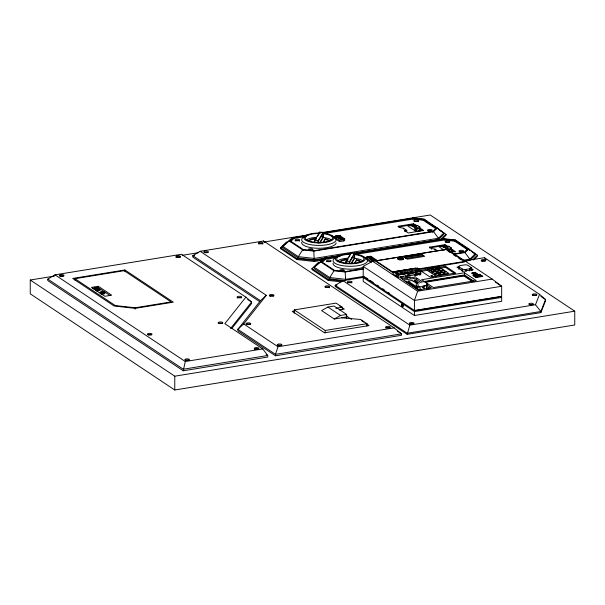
<?xml version="1.0" encoding="UTF-8"?>
<svg xmlns="http://www.w3.org/2000/svg" width="605" height="605" viewBox="0 0 605 605"><rect width="100%" height="100%" fill="white"/><g stroke="black" fill="none" stroke-linecap="round" stroke-linejoin="round"><path stroke-width="0.91" d="M401.531 304.746C403.452 300.36 403.149 311.303 401.531 304.746L403.293 304.459M323.297 233.712A13.65 4.492 0 0 1 332.311 238.839A13.65 4.492 0 0 1 318.041 242.446L314.366 242.522L314.683 240.321L319.614 232.131L323.115 232.358L323.297 237.47L319.947 243.021M317.859 242.749L318.177 240.556L323.115 232.358M354.689 254.607A13.65 4.492 0 0 1 363.703 259.726A13.65 4.492 0 0 1 349.433 263.334L345.757 263.409L346.083 261.216L351.013 253.026L354.507 253.253L354.689 258.358L351.823 263.122M346.143 261.988L346.12 263.901M349.251 263.636L349.577 261.443L354.507 253.253M349.614 262.358L354.447 254.229L354.507 257.775L350.953 263.689M418.554 268.786C419.409 268.628 414.213 267.962 418.955 269.051L418.955 270.17L420.808 271.403L420.808 273.626L417.17 274.216M262.759 348.926L185.281 361.518L183.262 370.782L267.75 357.056L267.75 355.498L262.759 348.926L224.818 323.683L245.872 297.153L251.574 302.039L251.574 303.589L231.73 328.591M394.127 327.872L277.975 346.748L275.487 354.356L275.487 355.793L401.486 335.314L401.486 333.877L394.127 327.872L263.568 241.002L200.157 251.302L192.798 255.673L192.798 257.11L259.689 301.623M539.554 294.363L535.478 304.731L409.835 325.15L407.195 334.346L540.862 312.619L545.559 300.662L545.559 299.543L539.554 294.363L484.423 257.685L463.952 261.012M492.19 279.087L417.639 291.202L414.425 300.451L414.425 310.478L501.674 296.291L501.674 286.271L492.19 279.087L447.239 249.177L372.688 261.292L363.204 266.366L363.204 276.394L414.425 310.478M395.383 272.167C397.598 271.743 394.089 272.795 395.995 272.583M314.033 242.234L316.196 238.703M317.633 236.305L319.077 233.908M314.366 242.522L314.547 242.219A13.65 4.492 0 0 1 305.449 237.236A13.65 4.492 0 0 1 318.911 233.477M319.553 242.802L323.115 236.888L323.055 233.341L318.245 241.327L318.222 243.24M323.342 242.008L325.263 238.824L327.108 239.353A10.92 3.592 0 0 1 329.627 241.017M323.342 242.673L325.263 238.824M345.432 263.122L346.393 261.526M346.627 261.194L348.072 258.796M349.032 257.201L349.993 255.597M345.432 263.788L346.393 262.184M354.258 263.697L356.655 259.711L358.5 260.248M354.742 263.561L356.655 259.711M432.212 276.394C428.975 275.956 435.509 276.916 432.242 276.477M432.242 277.037L432.915 277.287M353.154 253.434L438.436 239.572L443.813 234.347L443.813 233.023L437.339 227.972L433.558 231.654L313.791 251.12L302.606 249.873L298.341 256.664L298.341 257.995L314.222 259.764L341.107 255.393M334.005 270.76L329.733 277.559L329.733 278.882L345.614 280.652L345.19 272.008L334.005 270.76L320.658 261.889L314.192 267.221L314.192 268.544L329.733 278.882M200.157 251.302L266.306 295.323L260.475 300.7L237.863 329.324L237.863 330.761L275.487 355.793M397.568 331.275L401.486 333.877L275.487 354.356L237.863 329.324L243.694 323.94L266.306 295.323M230.565 328.507L251.574 302.039L247.687 299.445M322.752 260.12L314.366 261.489L296.866 259.537L280.576 248.693L280.576 247.702L286.498 241.947M280.576 248.693L282.55 246.772M439.147 229.923L443.813 233.023L438.436 238.249L314.222 258.433L298.341 256.664L282.8 246.326L293.054 237.319L282.8 246.326L282.8 247.649L298.341 257.995M305.056 236.631L293.894 238.446L290.385 241.856L290.385 240.971L293.894 237.561L306.909 235.443M341.159 281.862L328.265 280.425L311.968 269.588L311.968 268.59L317.89 262.835L319.758 262.532M320.658 261.889L324.446 258.206L341.159 255.491M338.135 235.905L333.869 236.593L339.564 240.389L343.814 239.693L344.684 238.846L339.844 235.625M340.169 256.036L325.293 258.448L321.784 261.859L334.746 270.488L345.115 271.637L363.703 268.62M334.58 238.287L339.564 241.599L343.814 240.911L344.684 240.064L344.684 238.846M322.367 262.177L325.293 259.333L336.448 257.518M369.534 256.792L371.236 256.512L376.083 259.734L375.206 260.589L370.963 261.277L365.261 257.488L365.261 258.698M290.385 240.971L303.347 249.593L313.715 250.75L432.711 231.405L436.22 228.002L423.258 219.373L412.89 218.224L322.715 232.88M440.107 240.056L446.036 234.301L436.719 228.1M442.089 239.126L446.036 235.292L446.036 234.301M354.114 253.767L444.289 239.111L454.658 240.268L467.612 248.889L464.103 252.3L453.879 253.964M466.447 250.909L467.612 249.774L467.612 248.889M464.95 252.542L468.739 248.867L475.205 253.911L475.205 255.242L469.828 260.46L469.828 259.137L464.95 252.542L453.81 254.357M472.823 259.666L477.428 255.189L471.219 251.06M473.481 260.021L477.428 256.187L477.428 255.189M418.305 268.665L417.276 268.907M324.446 258.206L314.192 267.221L329.733 277.559L345.614 279.329L364.157 276.311M183.262 370.782L47.825 280.659L47.825 279.109L55.017 274.836L181.447 254.289L245.872 297.153M363.461 277.347L342.99 280.675L335.178 285.31L335.178 286.43L407.195 334.346M346.635 318.631L346.635 314.456L333.998 306.047L327.895 307.037L321.626 310.599L334.27 319.009L346.635 316.997M334.27 319.009L340.539 315.447L346.635 314.456M403.527 276.44L398.075 277.324L393.106 274.02L393.106 271.789L394.71 272.855L394.71 271.743C396.562 271.849 396.532 272.258 396.109 273.021M395.057 271.978L395.057 272.537L396.343 272.545M321.83 232.638L430.223 215.009L574.75 311.174L574.75 324.983L174.777 389.991L30.25 293.826L30.25 280.017L54.488 276.077M182.218 255.318L198.069 252.739M264.264 241.985L309.019 234.71M318.117 233.243L320.211 232.887M323.645 233.606L412.89 219.101L423.258 220.258L436.22 228.879M194.644 255.37L192.798 255.673L260.475 300.7M124.902 269.966L72.713 278.451L114.103 305.994L135.233 308.346L173.287 302.16L124.902 269.966L124.902 271.403M335.495 236.003L339.375 235.368L340.207 235.92L340.207 236.691L336.327 237.326L335.495 236.774L335.495 236.003L336.327 236.555L340.207 235.92M74.899 278.693L124.161 270.685L171.102 301.918L135.119 307.771L115.268 305.555L74.899 278.693L74.899 280.13M415.854 225.302L413.525 223.752L398.113 226.255L400.139 227.601L403.588 228.251L406.749 230.354L406.749 231.133L404.76 231.45L404.76 230.679L406.749 230.354M398.113 227.034L413.525 224.523L415.075 225.559M415.416 230.611L415.416 228.955L415.938 229.303L419.711 228.69L420.483 230.86L416.709 231.473L414.871 230.702L407.77 225.983L407.77 225.499L413.85 226.043L414.606 226.542L416.913 226.172L411.423 224.909L411.423 225.385L412.799 225.158L412.799 224.682L417.541 225.446L419.9 227.011L419.9 229.885M416.157 225.665L417.541 225.446M412.512 226.262L414.871 227.828L419.9 227.011M415.416 228.955L419.189 228.342L422.85 230.732M415.938 229.303L416.709 231.155L420.483 230.543M98.297 286.271L91.484 287.383L104.846 296.276L111.66 295.164L98.297 286.271L98.297 287.708L110.087 295.558M93.873 288.086L97.435 287.504L98.418 288.161L94.856 288.744L93.873 288.086L93.873 289.084M92.331 288.676L98.297 287.708M95.741 289.182L98.986 288.653L100.127 289.409L100.127 290.408L96.876 290.937L95.741 290.173L95.741 289.182L96.876 289.939L100.127 289.409M97.526 289.303L94.856 289.734L94.856 288.744M102.472 291.814L101.322 291.996L102.721 292.933L103.871 292.744L102.472 291.814L102.472 292.586M347.595 254.334L350.371 253.888M347.656 254.433L350.439 253.979M353.229 253.533L444.214 238.741L455.399 239.988L468.739 248.867M280.576 247.702L296.866 258.547L314.366 260.49L323.683 258.978M355.967 254.35L444.289 239.996L454.658 241.145L467.612 249.774M366.895 256.891L370.774 256.263L371.599 256.815L371.599 257.586L367.719 258.214L366.895 257.662L366.895 256.891L367.719 257.443L371.599 256.815M365.261 257.488L367.825 257.072M444.917 244.647L444.917 245.418L429.512 247.921L429.512 247.15L444.917 244.647L448.025 246.711M444.13 250.175L439.162 246.87L439.162 246.394L440.508 246.174L445.998 247.437L448.305 247.059L442.815 245.796L444.388 247.324M442.815 245.796L448.933 246.333L451.292 247.906L451.292 250.773M439.162 246.394L445.25 246.931M447.556 246.56L448.933 246.333M451.292 247.906L446.263 248.723L443.904 247.15M418.1 269.527L464.368 262.01L464.368 261.451L446.331 249.449L376.007 260.884L376.007 261.443L393.258 272.916M447.564 249.721L450.581 249.237L455.02 252.141L455.02 251.37L451.133 248.784M421.556 254.251L404.102 257.087L407.241 259.174L424.687 256.338L421.556 254.251L422.857 255.635L405.411 258.471M447.337 250.198L451.111 249.585L451.882 251.748L450.37 251.998M404.102 257.601L421.556 254.766M399.308 259.152L400.366 258.985M450.37 251.68L451.882 251.438M451.398 251.952L455.02 251.37M345.19 272.008L363.756 268.991M463.339 260.195L469.828 259.137L475.205 253.911L471.318 251.325M393.106 271.789L415.847 268.098M394.074 271.789L415.227 268.348M394.71 271.743L417.442 268.045L418.078 269.021L418.078 268.469M500.123 296.374L501.674 297.41L501.674 301.305L414.425 315.492L363.204 281.408L363.204 277.506L365.057 277.203M466.122 261.065L467.975 260.763M418.1 268.975L464.368 261.451M395.844 272.5L418.955 269.051M400.381 272.84L402.204 272.545M400.51 272.968L402.348 272.673M396.214 272.749L396.214 273.861L418.955 270.17M427.433 268.779L430.609 268.265L432.696 269.656L429.527 270.17L427.433 268.779L427.433 270.45L429.527 271.842L429.527 270.17M431.766 268.098L434.942 267.576L437.029 268.968L433.861 269.482L431.766 268.098L431.766 269.762M445.492 266.268L420.104 270.397L430.299 277.181L455.678 273.052L445.492 266.268L445.492 267.387L454.899 273.641M337.046 285.008L335.178 285.31L407.195 333.226L540.862 311.499L545.559 299.543L540.885 296.427M396.214 273.861L398.075 275.094L420.808 271.403M421.012 271.365L428.264 270.185M440.047 268.265L445.492 267.387M429.852 270.397L433.029 269.883L435.116 271.274L431.947 271.789L429.852 270.397L429.852 272.068L431.947 273.46L431.947 271.789M434.186 269.717L437.355 269.202L439.449 270.594L436.273 271.108L434.186 269.717L434.186 271.388M408.042 274.481L413.328 273.619L415.159 274.836L415.159 277.067L409.872 277.922L408.042 276.704L408.042 274.481L409.872 275.698L415.159 274.836M458.741 266.828L456.911 267.123L463.188 271.297L473.231 269.664L470.879 268.098M400.465 276.704L405.751 275.842L407.838 277.234L407.838 278.345L402.552 279.207L400.465 277.816L400.465 276.704L402.552 278.096L407.838 277.234M405.35 276.145L408.072 275.698M440.342 270.443L443.518 269.928L441.423 268.537L438.254 269.051L440.342 270.443L440.342 272.114M432.424 272.076L435.6 271.562L437.687 272.953L434.519 273.468L432.424 272.076L432.424 273.747L434.519 275.139L434.519 273.468M436.757 271.395L439.926 270.881L442.021 272.273L438.844 272.787L436.757 271.395L436.757 273.067M436.371 276.364L434.98 275.434L434.98 273.762L438.156 273.248L440.243 274.64L440.243 276.311M439.313 273.082L442.482 272.568L444.577 273.959L441.4 274.473L439.313 273.082L439.313 274.753M443.382 272.416L446.55 271.902L448.645 273.294L445.469 273.808L443.382 272.416L443.382 274.088M458.945 266.835L462.175 268.983A2.866 0.945 0 0 0 466.016 269.414L469.646 268.817A3.101 1.021 0 0 0 471.053 267.455L467.839 265.308A2.609 0.855 0 0 0 464.345 264.922L460.223 265.587A3.683 1.21 0 0 0 458.945 266.835L458.945 269.066M422.872 282.149L416.709 278.043L403.49 280.191L418.123 289.931L431.35 287.783L426.722 284.705M440.243 274.64L437.067 275.154L434.98 273.762M416.482 287.783L408.125 282.225L408.125 281.113L412.239 280.44L416.792 283.473M417.79 283.17L414.758 281.151L414.758 280.032L416.709 279.714L421.33 282.792M464.451 272.757L421.617 279.714L433.377 287.541L476.211 280.576L464.451 272.757L464.451 274.98L473.859 281.242M406.643 282.467L408.125 282.225M413.079 281.423L414.758 281.151M472.013 272.878L475.19 272.363L477.02 273.581L477.02 274.141L473.844 274.655L472.013 273.437L472.013 272.878L473.844 274.095L477.02 273.581M472.013 273.437L474.396 273.052M423.477 281.643L464.451 274.98M424.869 281.794L463.982 275.441L473.276 281.62M425.799 282.202L463.982 275.993L472.497 281.665M417.843 286.974L420.014 286.702A2.148 0.9 80.8 0 1 419.56 286.823M426.691 285.53L424.12 286.029A2.148 0.9 80.8 0 1 423.424 286.006M294.287 313.171L294.287 309.904L336.07 303.113L342.271 307.234L342.271 309.684M294.075 311.03L292.223 311.325L324.499 332.803L369.05 325.566L366.131 323.622M335.828 308.278L342.271 307.234M339.382 309.926L344.336 309.117L339.798 306.1M401.554 304.375L403.316 304.088M401.554 305.154L403.316 304.867M401.622 305.563L403.384 305.283M401.735 305.956L403.497 305.669M401.879 306.289L403.648 306.001M415.461 310.584L498.618 297.07M363.204 277.506L414.425 311.59L501.674 297.41M294.287 309.904L325.195 330.466L366.978 323.675L366.978 326.133M30.25 280.017L174.777 376.189L574.75 311.174M316.445 238.234L314.078 238.499A10.92 3.592 0 0 0 308.58 240.571M316.445 238.899L314.078 239.164A10.92 3.592 0 0 0 308.58 241.229M347.837 259.129L345.478 259.394A10.92 3.592 0 0 0 339.972 261.458M347.837 259.787L345.478 260.052A10.92 3.592 0 0 0 339.972 262.124M417.768 268.265L417.019 268.514L417.752 268.817M395.957 272.878L395.504 272.273M320.491 236.714L323.115 236.888M341.114 238.461C344.026 238.302 339.382 237.561 341.114 238.461A1.52 0.499 0 0 0 340.146 239.277A1.52 0.499 0 0 0 342.702 239.225A1.52 0.499 0 0 0 341.47 238.483M314.683 240.321L318.177 240.556M314.366 242.129L317.859 242.355M351.891 257.609L354.507 257.775M346.083 261.216L349.577 261.443M345.757 263.016L349.251 263.251M341.712 317.799L360.678 319.485L366.978 323.675M412.814 217.853L423.999 219.093L437.339 227.972M311.968 268.59L328.265 279.434L343.005 281.075M409.116 225.279L413.85 226.043M429.512 247.15L431.531 248.496L434.987 249.147L437.513 250.825M325.263 239.489L327.108 240.019A10.92 3.592 0 0 1 328.712 240.79M356.655 260.377L358.5 260.906M431.289 224.485L435.169 227.072M461.131 244.344L464.239 246.409M465.789 247.445L469.669 250.024M468.209 249.26L469.767 250.296M419.741 227.888L423.629 230.475L408.216 232.978L404.76 230.679M495.465 282.134L501.674 286.271L414.425 300.451L363.204 266.366M447.904 251.052L450.256 252.618M453.395 254.705L455.746 256.27M458.877 258.358L461.229 259.923M470.879 269.217L472.452 270.261M475.19 272.923L477.02 274.141M404.851 229.87L406.749 231.133M415.227 270.579L417.442 272.053M406.409 272.749L407.974 273.793M425.958 285.87L429.807 288.434M414.758 280.032L419.31 283.064M426.691 287.98L428.045 288.88M421.352 286.505L424.181 288.388L424.181 285.605L426.691 285.197L426.691 289.092M403.013 274.511L401.448 273.468L401.833 272.424L403.89 274.352M395.057 272.537L395.844 273.052M408.125 281.113L416.482 286.672M420.067 289.054L421.413 289.954M393.258 272.363L376.007 260.884L376.083 259.734M405.902 281.476L419.189 290.317M395.557 275.003L397.772 276.477M372.688 261.292L417.639 291.202M366.69 259.651L370.963 262.494L370.963 261.277M366.259 277.846L367.817 278.882M370.162 280.44L373.285 282.52M377.195 285.121L378.753 286.157M382.662 288.759L384.22 289.795M388.123 292.397L389.688 293.433M289.266 240.994L302.606 249.873M342.99 280.675L409.835 325.15M361.752 320.71L363.938 322.162M346.151 315.795L351.505 319.357M327.895 307.037L340.539 315.447M243.694 323.94L277.975 346.748M266.185 354.462L267.75 355.498L183.262 369.231L47.825 279.109M55.017 274.836L185.281 361.518M455.399 239.988L458.953 242.976M423.999 219.093L426.132 220.885M405.002 271.91L407.067 273.838M447.239 249.177L449.81 251.582M410.561 271.569L412.179 273.218M407.392 272.084L408.466 273.18M415.234 270.662L416.369 271.857M411.498 270.586L413.192 272.371M484.423 257.685L486.012 259.447M400.412 272.893L401.493 274.103M397.235 273.415L398.861 275.214M263.568 241.002L264.816 242.378M535.478 304.731L540.862 311.499L540.862 312.619M433.558 231.654L438.436 238.249L438.436 239.572M351.013 253.026L351.376 253.684M319.614 232.131L319.984 232.796M313.791 251.12L314.222 259.764M473.844 274.095L473.844 274.655M471.053 267.455L471.053 269.679A3.101 1.021 0 0 1 471.371 270.201M469.646 268.817L469.646 271.048M466.016 269.414L466.016 271.637M463.982 275.441L463.982 275.993M462.175 268.983L462.175 271.214A2.866 0.945 0 0 0 462.356 271.32M454.658 240.268L454.658 241.145M446.331 249.449L446.331 250.009M444.289 239.111L444.289 239.996M444.199 245.577L444.199 246.054M440.508 246.174L440.508 246.651M438.844 272.787L438.844 274.458M436.273 271.108L436.273 272.779M434.987 249.147L434.987 249.918M432.711 231.405L432.711 232.29M431.531 248.496L431.531 249.268M423.258 219.373L423.258 220.258M422.872 285.885L422.872 287.519M420.067 286.271L420.067 290.173M418.153 269.187L418.153 270.299L419.666 271.305L398.514 274.746L397.001 273.732L397.001 272.621M417.843 289.417L417.843 286.634L416.535 285.764L416.535 288.547M416.709 278.043L416.709 279.714M414.871 227.828L414.871 230.702M414.425 311.59L414.425 315.492M413.525 223.752L413.525 224.523M412.89 218.224L412.89 219.101M409.872 275.698L409.872 277.922M403.588 228.251L403.588 229.03M402.552 278.096L402.552 279.207M398.075 275.094L398.075 277.324M371.236 256.512L371.236 257.73M370.774 256.263L370.774 257.034M367.719 257.443L367.719 258.214M343.814 239.693L343.814 240.911M339.564 240.389L339.564 241.599M336.327 236.555L336.327 237.326M328.265 279.434L328.265 280.425M325.293 258.448L325.293 259.333M325.195 330.466L325.195 332.924M314.366 260.49L314.366 261.489M303.347 249.593L303.347 250.478M296.866 258.547L296.866 259.537M293.894 237.561L293.894 238.446M174.777 376.189L174.777 389.991M135.119 307.771L135.119 309.2M98.986 288.653L98.986 289.651M97.435 287.504L97.435 288.502M96.876 289.939L96.876 290.937M258.577 244.034A2.337 0.771 0 0 1 260.634 243.512A2.337 0.771 0 0 1 262.888 243.936M204.566 252.588A2.337 0.771 0 0 1 207.87 252.663M373.61 259.454A1.52 0.499 0 0 1 373.95 260.188A1.52 0.499 0 0 1 371.712 260.233A1.52 0.499 0 0 1 371.765 259.5M371.833 258.327A1.52 0.499 0 0 1 371.999 259.121L373.572 259.121L371.969 259.152A1.52 0.499 0 0 1 369.632 258.963A1.52 0.499 0 0 1 370.699 258.252M412.92 226.338A1.051 0.892 -56.4 0 1 413.586 226.527M414.16 221.506A2.337 0.771 0 0 1 416.558 221.18A2.337 0.771 0 0 1 418.395 221.785M385.748 328.069A2.337 0.771 0 0 1 387.805 327.547A2.337 0.771 0 0 1 390.059 327.978M529.549 304.633A2.337 0.771 0 0 1 532.846 304.708M325.248 287.435A2.337 0.771 0 0 1 327.645 287.103A2.337 0.771 0 0 1 329.483 287.708M532.362 295.618A2.337 0.771 0 0 1 534.419 295.104A2.337 0.771 0 0 1 536.673 295.527M427.947 231.004A2.337 0.771 0 0 1 431.652 230.921M295.195 241.009A2.337 0.771 0 0 1 297.562 240.495A2.337 0.771 0 0 1 299.702 241.108M308.679 250.311A2.337 0.771 0 0 1 312.384 250.228M358.515 260.906A10.92 3.592 0 0 1 360.104 261.685M358.515 260.241A10.92 3.592 0 0 1 361.019 261.904M459.346 251.892A2.337 0.771 0 0 1 463.385 251.982M326.859 261.723A2.337 0.771 0 0 1 330.564 261.64M445.953 242.25A2.337 0.771 0 0 1 449.258 242.318M339.806 271.38A2.337 0.771 0 0 1 341.863 270.858A2.337 0.771 0 0 1 344.116 271.29M337.386 261.171A13.65 4.492 0 0 1 347.641 258.206M354.689 258.358A13.65 4.492 0 0 1 362.554 260.619M354.53 254.13A14.966 4.923 0 0 1 361.548 262.109A14.966 4.923 0 0 1 336.607 260.831A14.966 4.923 0 0 1 350.673 253.934M345.939 263.107A13.65 4.492 0 0 1 336.849 258.131A13.65 4.492 0 0 1 350.31 254.365M363.28 256.875A17.258 5.679 0 0 1 361.987 264.801A17.258 5.679 0 0 1 337.855 264.551A17.258 5.679 0 0 1 338.104 256.611M409.827 324.023A2.337 0.771 0 0 1 413.525 323.947M237.198 298.015A2.337 0.771 0 0 1 239.255 297.494A2.337 0.771 0 0 1 241.508 297.917M59.759 276.228A2.337 0.771 0 0 1 63.465 276.145M269.709 296.087A2.337 0.771 0 0 1 273.755 296.178M218.541 323.516A2.337 0.771 0 0 1 222.247 323.441M148.164 334.83A2.337 0.771 0 0 1 151.469 334.905M336.146 242.968A17.258 5.679 0 0 1 317.806 248.269A17.258 5.679 0 0 1 301.698 242.234M331.888 235.988A17.258 5.679 0 0 1 330.587 243.913A17.258 5.679 0 0 1 306.463 243.656A17.258 5.679 0 0 1 306.705 235.723M323.138 233.243A14.966 4.923 0 0 1 329.975 241.282A14.966 4.923 0 0 1 305.003 239.777A14.966 4.923 0 0 1 320.06 233.054M306.417 239.913A13.65 4.492 0 0 1 316.249 237.319M323.297 237.47A13.65 4.492 0 0 1 331.154 239.731M347.792 282.762A2.337 0.771 0 0 1 351.838 282.845M176.002 257.465A2.337 0.771 0 0 1 178.067 256.943A2.337 0.771 0 0 1 180.32 257.375M340.963 237.629A1.52 0.499 0 0 1 341.038 238.015M340.865 238.128A1.52 0.499 0 0 1 338.755 238.272A1.52 0.499 0 0 1 338.331 237.576A1.52 0.499 0 0 1 340.441 237.44M363.302 267.236A17.258 5.679 0 0 1 343.723 268.741A17.258 5.679 0 0 1 333.09 263.13M246.182 324.613A2.337 0.771 0 0 1 248.239 324.091A2.337 0.771 0 0 1 250.493 324.514M277.362 345.72A2.337 0.771 0 0 1 279.427 345.198A2.337 0.771 0 0 1 281.68 345.629M341.47 238.151A1.52 0.499 0 0 1 342.702 238.892A1.52 0.499 0 0 1 340.146 238.945A1.52 0.499 0 0 1 341.076 238.158M481.542 261.126A2.337 0.771 0 0 1 485.248 261.042M444.977 247.422A1.051 0.892 -56.4 0 1 445.219 247.831M254.319 349.319A2.337 0.771 0 0 1 256.376 348.798A2.337 0.771 0 0 1 258.63 349.229M185.576 360.27A2.337 0.771 0 0 1 188.873 360.346M398.408 259.243A2.36 0.779 0 0 1 400.48 258.721A2.36 0.779 0 0 1 402.756 259.152M420.672 274.33A1.18 0.386 0 0 1 420.233 274.829A1.18 0.386 0 0 1 418.668 274.73A1.18 0.386 0 0 1 418.841 274.209M403.285 258.509A2.949 0.968 0 0 1 400.45 259.908A2.949 0.968 0 0 1 398.188 258.395M399.33 258.07A2.949 0.968 0 0 1 400.064 257.987M400.828 257.972A2.949 0.968 0 0 1 401.584 258.017M458.877 268.953A3.683 1.21 0 0 1 458.832 268.718M425.149 282.323A2.148 0.9 80.8 0 1 426.495 282.164A2.148 0.9 80.8 0 1 426.812 285.356L426.638 285.62A2.148 0.9 80.8 0 1 426.185 285.749M417.17 274.783A1.18 0.386 0 0 1 417.14 275.313A1.18 0.386 0 0 1 415.544 275.343A1.18 0.386 0 0 1 415.302 274.829M104.264 292.828A2.337 0.771 0 0 1 104.052 293.909A2.337 0.771 0 0 1 100.748 293.841M100.407 293.675A2.337 0.771 0 0 1 100.559 292.903M338.906 237.001L338.868 237.062A1.52 0.499 0 0 0 338.755 237.939A1.52 0.499 0 0 0 341.114 237.553A1.52 0.499 0 0 0 338.921 237.077L340.328 237.092L338.906 237.001M370.298 257.896L370.268 257.957A1.52 0.499 0 0 0 370.147 258.827A1.52 0.499 0 0 0 372.506 258.441A1.52 0.499 0 0 0 370.32 257.964L371.72 257.987L370.298 257.896M431.093 275.714L432.242 275.789L431.093 275.714M417.957 286.793L417.783 287.065A2.148 0.9 80.8 0 1 416.626 286.346L416.444 285.863A2.148 0.9 80.8 0 1 416.527 283.185A2.148 0.9 80.8 0 1 417.813 283.972A2.148 0.9 80.8 0 1 417.957 286.793M439.011 266.911L435.834 267.433L437.929 268.817L441.098 268.302L439.011 266.911M444.002 270.216L440.826 270.73L442.913 272.121L446.089 271.607L444.002 270.216M479.735 274.322L472.86 275.441L473.382 275.789L480.257 274.67L479.735 274.322M480.529 274.882L473.655 276.001L474.176 276.349L481.051 275.23L480.529 274.882M481.346 275.441L474.471 276.561L475.001 276.909L481.875 275.789L481.346 275.441M482.2 276.046L475.326 277.166L475.848 277.513L482.722 276.394L482.2 276.046M204.815 252.595A2.337 0.771 0 0 0 208.445 252.005A2.337 0.771 0 0 0 205.072 251.264A2.337 0.771 0 0 0 204.815 252.595M529.791 304.64A2.337 0.771 0 0 0 533.421 304.05A2.337 0.771 0 0 0 530.056 303.309A2.337 0.771 0 0 0 529.791 304.64M482.193 260.974A2.337 0.771 0 0 0 485.823 260.384A2.337 0.771 0 0 0 482.45 259.643A2.337 0.771 0 0 0 482.193 260.974M259.492 243.709A2.337 0.771 0 0 0 263.122 243.112A2.337 0.771 0 0 0 259.757 242.378A2.337 0.771 0 0 0 259.492 243.709M533.277 295.293A2.337 0.771 0 0 0 536.907 294.703A2.337 0.771 0 0 0 533.542 293.962A2.337 0.771 0 0 0 533.277 295.293M348.442 282.611A2.337 0.771 0 0 0 352.072 282.021A2.337 0.771 0 0 0 348.707 281.287A2.337 0.771 0 0 0 348.442 282.611M371.924 259.961A1.52 0.499 0 0 0 374.283 259.575A1.52 0.499 0 0 0 372.09 259.091A1.52 0.499 0 0 0 371.924 259.961M410.477 323.879A2.337 0.771 0 0 0 414.107 323.289A2.337 0.771 0 0 0 410.734 322.548A2.337 0.771 0 0 0 410.477 323.879M414.803 221.362A2.337 0.771 0 0 0 418.441 220.772A2.337 0.771 0 0 0 415.068 220.031A2.337 0.771 0 0 0 414.803 221.362M386.663 327.744A2.337 0.771 0 0 0 390.293 327.154A2.337 0.771 0 0 0 386.928 326.413A2.337 0.771 0 0 0 386.663 327.744M325.898 287.284A2.337 0.771 0 0 0 329.528 286.694A2.337 0.771 0 0 0 326.155 285.953A2.337 0.771 0 0 0 325.898 287.284M428.597 230.853A2.337 0.771 0 0 0 432.227 230.263A2.337 0.771 0 0 0 428.854 229.522A2.337 0.771 0 0 0 428.597 230.853M296.11 240.684A2.337 0.771 0 0 0 299.747 240.094A2.337 0.771 0 0 0 296.374 239.353A2.337 0.771 0 0 0 296.11 240.684M309.329 250.16A2.337 0.771 0 0 0 312.959 249.57A2.337 0.771 0 0 0 309.586 248.829A2.337 0.771 0 0 0 309.329 250.16M459.989 251.748A2.337 0.771 0 0 0 463.619 251.158A2.337 0.771 0 0 0 460.254 250.417A2.337 0.771 0 0 0 459.989 251.748M446.203 242.25A2.337 0.771 0 0 0 449.833 241.66A2.337 0.771 0 0 0 446.46 240.919A2.337 0.771 0 0 0 446.203 242.25M327.509 261.572A2.337 0.771 0 0 0 331.139 260.982A2.337 0.771 0 0 0 327.766 260.248A2.337 0.771 0 0 0 327.509 261.572M340.721 271.055A2.337 0.771 0 0 0 344.351 270.465A2.337 0.771 0 0 0 340.986 269.724A2.337 0.771 0 0 0 340.721 271.055M247.097 324.28A2.337 0.771 0 0 0 250.727 323.69A2.337 0.771 0 0 0 247.354 322.949A2.337 0.771 0 0 0 247.097 324.28M278.285 345.394A2.337 0.771 0 0 0 281.915 344.805A2.337 0.771 0 0 0 278.542 344.063A2.337 0.771 0 0 0 278.285 345.394M270.359 295.943A2.337 0.771 0 0 0 273.989 295.353A2.337 0.771 0 0 0 270.616 294.612A2.337 0.771 0 0 0 270.359 295.943M238.113 297.683A2.337 0.771 0 0 0 241.743 297.093A2.337 0.771 0 0 0 238.378 296.359A2.337 0.771 0 0 0 238.113 297.683M60.409 276.077A2.337 0.771 0 0 0 64.039 275.487A2.337 0.771 0 0 0 60.674 274.746A2.337 0.771 0 0 0 60.409 276.077M176.925 257.14A2.337 0.771 0 0 0 180.555 256.55A2.337 0.771 0 0 0 177.182 255.809A2.337 0.771 0 0 0 176.925 257.14M219.191 323.373A2.337 0.771 0 0 0 222.821 322.783A2.337 0.771 0 0 0 219.449 322.041A2.337 0.771 0 0 0 219.191 323.373M148.414 334.837A2.337 0.771 0 0 0 152.044 334.247A2.337 0.771 0 0 0 148.671 333.506A2.337 0.771 0 0 0 148.414 334.837M255.234 348.994A2.337 0.771 0 0 0 258.864 348.404A2.337 0.771 0 0 0 255.499 347.663A2.337 0.771 0 0 0 255.234 348.994M185.818 360.277A2.337 0.771 0 0 0 189.448 359.688A2.337 0.771 0 0 0 186.083 358.946A2.337 0.771 0 0 0 185.818 360.277M399.33 259.023A2.36 0.779 0 0 0 402.99 258.433A2.36 0.779 0 0 0 399.595 257.685A2.36 0.779 0 0 0 399.33 259.023M418.962 273.71A1.18 0.386 0 0 0 420.793 273.415A1.18 0.386 0 0 0 419.091 273.036A1.18 0.386 0 0 0 418.962 273.71M399.005 259.19A2.949 0.968 0 0 0 403.58 258.441A2.949 0.968 0 0 0 399.33 257.511A2.949 0.968 0 0 0 399.005 259.19M415.627 274.254A1.18 0.386 0 0 0 417.458 273.952A1.18 0.386 0 0 0 415.764 273.581A1.18 0.386 0 0 0 415.627 274.254M101.209 292.979A2.337 0.771 0 0 0 104.839 292.389A2.337 0.771 0 0 0 101.474 291.648A2.337 0.771 0 0 0 101.209 292.979"/></g></svg>
